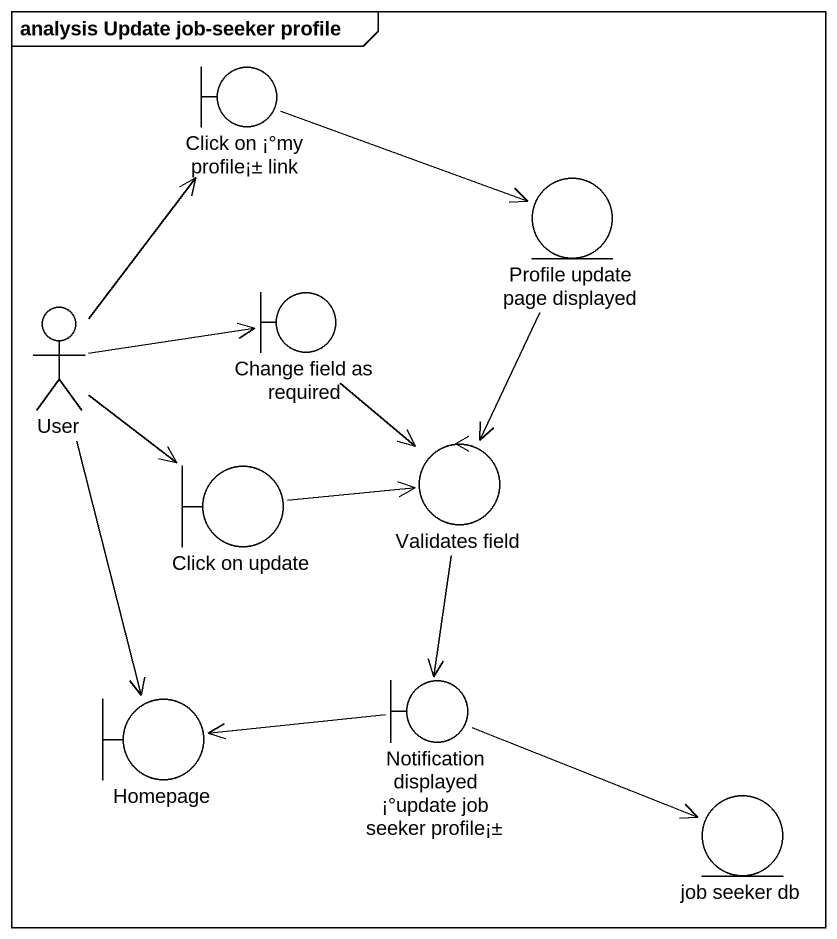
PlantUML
@startuml
mainframe analysis Update job-seeker profile
boundary "Click on ¡°my profile¡± link" as Click_on_my_profile_link
entity "Profile update page displayed" as Profile_update_page
actor User
boundary "Change field as required" as Change_field_as_required
boundary "Click on update" as Click_on_update
control "Validates field" as Validates_field
boundary "Notification displayed ¡°update job seeker profile¡±" as Notification_displayed
boundary Homepage
entity "job seeker db" as job_seeker_db
Click_on_my_profile_link -right-> Profile_update_page
Profile_update_page --> Validates_field
User -up-> Click_on_my_profile_link
User -right-> Change_field_as_required
User --> Click_on_update
User --> Homepage
Change_field_as_required --> Validates_field
Click_on_update -right-> Validates_field
Validates_field --> Notification_displayed
Notification_displayed -left-> Homepage
Notification_displayed -right-> job_seeker_db
@enduml
